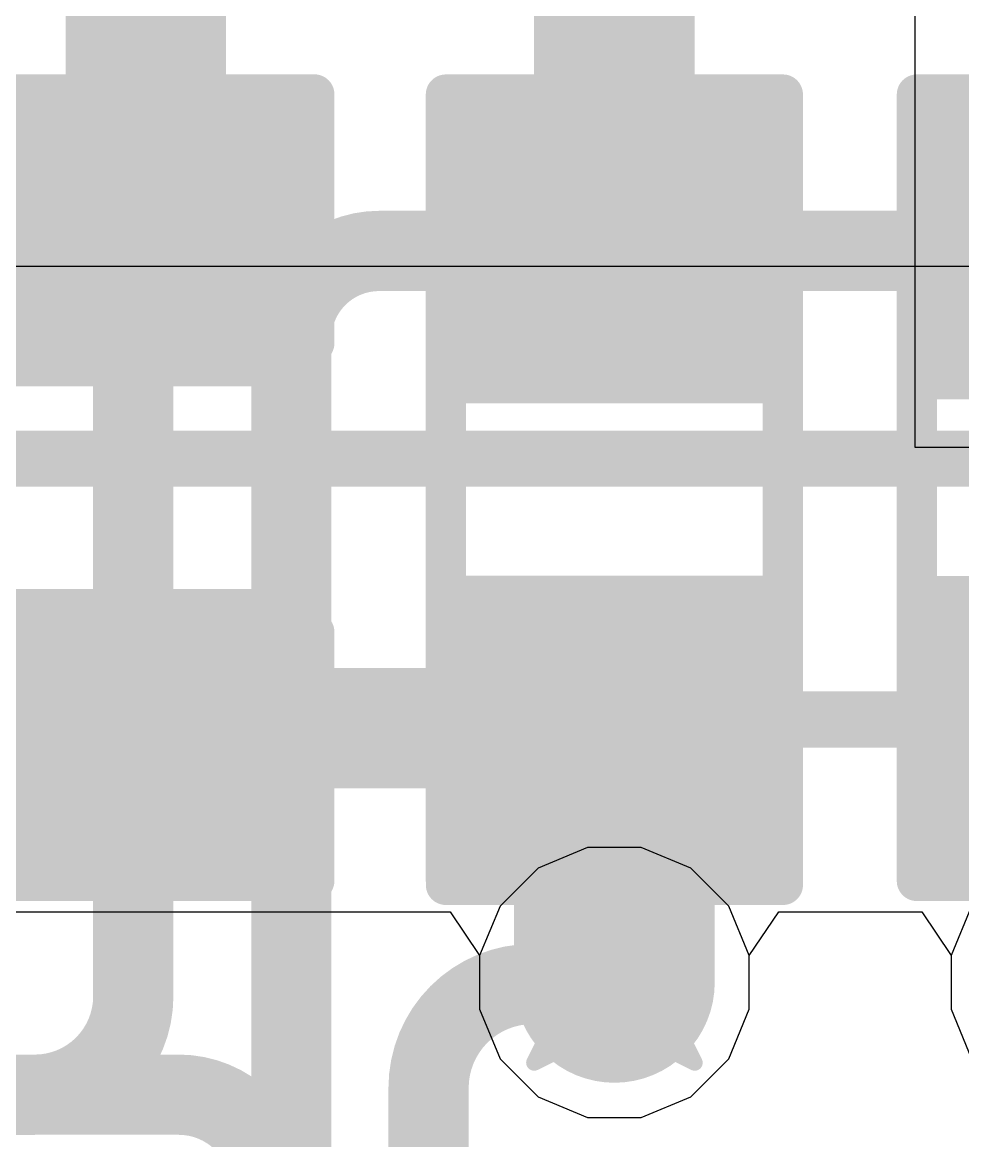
# Model space of a CAD drawing. Header units: inches. Extents: x -2 to 5376, y -4 to 5426.
# Drawn here: x 81.616 to 84.592, y 86.259 to 89.798 of the extents above; entities that cross this region are included whole.
import ezdxf

# ---------------------------------------------------------------- set-up
doc = ezdxf.new("R2010")
doc.units = ezdxf.units.IN
for name, color, linetype in [('Bottom Layer', 5, 'Continuous'), ('Bottom Overlay', 54, 'Continuous'), ('Bottom Paste', 16, 'Continuous'), ('Bottom Solder', 6, 'Continuous'), ('Drill Drawing', 1, 'Continuous'), ('Layer 1', 16, 'Continuous'), ('Layer 2', 76, 'Continuous'), ('Top Layer', 1, 'Continuous'), ('Top Overlay', 2, 'Continuous'), ('Top Paste', 8, 'Continuous'), ('Top Solder', 216, 'Continuous'), ('Via Holes', 16, 'Continuous')]:
    doc.layers.add(name, color=color, linetype=linetype)

# ---------------------------------------------------------------- blocks, each defined once
blk = doc.blocks.new('R___0603_B_14')
at = {"layer": 'Bottom Layer'}
for points in [[(-1.143, -0.4445), (-1.143, 0.4445), (-0.3810000000000001, 0.4445), (-0.3809999999999999, -0.4445)], [(0.3810000000000001, -0.4445), (0.3809999999999999, 0.4445), (1.143, 0.4445), (1.143, -0.4445)]]:
    blk.add_hatch(color=5, dxfattribs=at).paths.add_polyline_path(points)
at = {"layer": 'Bottom Paste'}
for points in [[(-1.143, -0.4445), (-1.143, 0.4445), (-0.3810000000000001, 0.4445), (-0.3809999999999999, -0.4445)], [(0.3810000000000001, -0.4445), (0.3809999999999999, 0.4445), (1.143, 0.4445), (1.143, -0.4445)]]:
    blk.add_hatch(color=16, dxfattribs=at).paths.add_polyline_path(points)
at = {"layer": 'Bottom Solder'}
for points in [[(-1.2446, -0.5461), (-1.2446, 0.5460999999999999), (-0.2794, 0.5461), (-0.2793999999999999, -0.5460999999999999)], [(0.2794, -0.5461), (0.2793999999999999, 0.5460999999999999), (1.2446, 0.5461), (1.2446, -0.5460999999999999)]]:
    blk.add_hatch(color=6, dxfattribs=at).paths.add_polyline_path(points)
at = {"layer": 'Bottom Overlay', "const_width": 0.127}
for points in [[(-1.24447808, -0.5334), (-1.24447808, 0.5334)], [(1.24472192, 0.5334), (-1.24447808, 0.5334)], [(1.24472192, -0.5334), (1.24472192, 0.5334)], [(1.24472192, -0.5334), (-1.24447808, -0.5334)]]:
    blk.add_lwpolyline(points, dxfattribs=at)
at = {"layer": 'Bottom Overlay', "const_width": 0.0635}
for points in [[(-1.27622808, 0.5334, 1), (-1.21272808, 0.5334, 1)], [(-1.27622808, 0.5334, 1), (-1.21272808, 0.5334, 1)], [(1.21297192, 0.5334, 1), (1.27647192, 0.5334, 1)], [(1.21297192, 0.5334, 1), (1.27647192, 0.5334, 1)], [(-1.27622808, -0.5334, 1), (-1.21272808, -0.5334, 1)], [(-1.27622808, -0.5334, 1), (-1.21272808, -0.5334, 1)], [(1.21297192, -0.5334, 1), (1.27647192, -0.5334, 1)], [(1.21297192, -0.5334, 1), (1.27647192, -0.5334, 1)]]:
    blk.add_lwpolyline(points, format="xyb", close=True, dxfattribs=at)
blk = doc.blocks.new('C___0603_23')
at = {"layer": 'Top Layer'}
for points in [[(-0.3809999999999999, 0.4445), (-0.3809999999999999, -0.4445), (-1.143, -0.4445), (-1.143, 0.4445)], [(1.143, 0.4445), (1.143, -0.4445), (0.3809999999999999, -0.4445), (0.3809999999999999, 0.4445)]]:
    blk.add_hatch(color=1, dxfattribs=at).paths.add_polyline_path(points)
at = {"layer": 'Top Paste'}
for points in [[(-0.3809999999999999, 0.4445), (-0.3809999999999999, -0.4445), (-1.143, -0.4445), (-1.143, 0.4445)], [(1.143, 0.4445), (1.143, -0.4445), (0.3809999999999999, -0.4445), (0.3809999999999999, 0.4445)]]:
    blk.add_hatch(color=8, dxfattribs=at).paths.add_polyline_path(points)
at = {"layer": 'Top Solder'}
for points in [[(-0.3210001199999999, 0.50449988), (-0.3210001199999999, -0.50449988), (-1.20299988, -0.50449988), (-1.20299988, 0.50449988)], [(1.20299988, 0.50449988), (1.20299988, -0.50449988), (0.3210001199999999, -0.50449988), (0.3210001199999999, 0.50449988)]]:
    blk.add_hatch(color=216, dxfattribs=at).paths.add_polyline_path(points)
at = {"layer": 'Top Overlay', "const_width": 0.127}
for points in [[(-1.2446, 0.5334), (-1.2446, -0.5334)], [(-1.2446, 0.5334), (-0.4571999999999999, 0.5334)], [(0.4571999999999999, 0.5334), (1.2446, 0.5334)], [(1.2446, 0.5334), (1.2446, -0.5334)], [(-1.2446, -0.5334), (-0.4571999999999999, -0.5334)], [(0.4571999999999999, -0.5334), (1.2446, -0.5334)]]:
    blk.add_lwpolyline(points, dxfattribs=at)
at = {"layer": 'Top Overlay', "const_width": 0.0635}
for points in [[(-1.27635, 0.5334, 1), (-1.21285, 0.5334, 1)], [(-1.27635, 0.5334, 1), (-1.21285, 0.5334, 1)], [(-0.4889499999999999, 0.5334, 1), (-0.42545, 0.5334, 1)], [(0.42545, 0.5334, 1), (0.4889499999999999, 0.5334, 1)], [(1.21285, 0.5334, 1), (1.27635, 0.5334, 1)], [(1.21285, 0.5334, 1), (1.27635, 0.5334, 1)], [(-1.27635, -0.5334, 1), (-1.21285, -0.5334, 1)], [(-1.27635, -0.5334, 1), (-1.21285, -0.5334, 1)], [(-0.4889499999999999, -0.5334, 1), (-0.42545, -0.5334, 1)], [(0.42545, -0.5334, 1), (0.4889499999999999, -0.5334, 1)], [(1.21285, -0.5334, 1), (1.27635, -0.5334, 1)], [(1.21285, -0.5334, 1), (1.27635, -0.5334, 1)]]:
    blk.add_lwpolyline(points, format="xyb", close=True, dxfattribs=at)
blk = doc.blocks.new('R___0603_B_72')
at = {"layer": 'Bottom Layer'}
for points in [[(-1.143, -0.4445), (-1.143, 0.4445), (-0.3810000000000001, 0.4445), (-0.3809999999999999, -0.4445)], [(0.3810000000000001, -0.4445), (0.3809999999999999, 0.4445), (1.143, 0.4445), (1.143, -0.4445)]]:
    blk.add_hatch(color=5, dxfattribs=at).paths.add_polyline_path(points)
at = {"layer": 'Bottom Paste'}
for points in [[(-1.143, -0.4445), (-1.143, 0.4445), (-0.3810000000000001, 0.4445), (-0.3809999999999999, -0.4445)], [(0.3810000000000001, -0.4445), (0.3809999999999999, 0.4445), (1.143, 0.4445), (1.143, -0.4445)]]:
    blk.add_hatch(color=16, dxfattribs=at).paths.add_polyline_path(points)
at = {"layer": 'Bottom Solder'}
for points in [[(-1.2446, -0.5461), (-1.2446, 0.5460999999999999), (-0.2794, 0.5461), (-0.2793999999999999, -0.5460999999999999)], [(0.2794, -0.5461), (0.2793999999999999, 0.5460999999999999), (1.2446, 0.5461), (1.2446, -0.5460999999999999)]]:
    blk.add_hatch(color=6, dxfattribs=at).paths.add_polyline_path(points)
at = {"layer": 'Bottom Overlay', "const_width": 0.127}
for points in [[(-1.24447808, -0.5334), (-1.24447808, 0.5334)], [(1.24472192, 0.5334), (-1.24447808, 0.5334)], [(1.24472192, -0.5334), (1.24472192, 0.5334)], [(1.24472192, -0.5334), (-1.24447808, -0.5334)]]:
    blk.add_lwpolyline(points, dxfattribs=at)
at = {"layer": 'Bottom Overlay', "const_width": 0.0635}
for points in [[(-1.27622808, 0.5334, 1), (-1.21272808, 0.5334, 1)], [(-1.27622808, 0.5334, 1), (-1.21272808, 0.5334, 1)], [(1.21297192, 0.5334, 1), (1.27647192, 0.5334, 1)], [(1.21297192, 0.5334, 1), (1.27647192, 0.5334, 1)], [(-1.27622808, -0.5334, 1), (-1.21272808, -0.5334, 1)], [(-1.27622808, -0.5334, 1), (-1.21272808, -0.5334, 1)], [(1.21297192, -0.5334, 1), (1.27647192, -0.5334, 1)], [(1.21297192, -0.5334, 1), (1.27647192, -0.5334, 1)]]:
    blk.add_lwpolyline(points, format="xyb", close=True, dxfattribs=at)
blk = doc.blocks.new('R___0603_77')
at = {"layer": 'Top Layer'}
for points in [[(-0.3809999999999999, 0.4445), (-0.3809999999999999, -0.4445), (-1.143, -0.4445), (-1.143, 0.4445)], [(1.143, 0.4445), (1.143, -0.4445), (0.3809999999999999, -0.4445), (0.3809999999999999, 0.4445)]]:
    blk.add_hatch(color=1, dxfattribs=at).paths.add_polyline_path(points)
at = {"layer": 'Top Paste'}
for points in [[(-0.3809999999999999, 0.4445), (-0.3809999999999999, -0.4445), (-1.143, -0.4445), (-1.143, 0.4445)], [(1.143, 0.4445), (1.143, -0.4445), (0.3809999999999999, -0.4445), (0.3809999999999999, 0.4445)]]:
    blk.add_hatch(color=8, dxfattribs=at).paths.add_polyline_path(points)
at = {"layer": 'Top Solder'}
for points in [[(-0.2794, 0.5460999999999999), (-0.2794, -0.5460999999999999), (-1.2446, -0.5460999999999999), (-1.2446, 0.5460999999999999)], [(1.2446, 0.5460999999999999), (1.2446, -0.5460999999999999), (0.2794, -0.5460999999999999), (0.2794, 0.5460999999999999)]]:
    blk.add_hatch(color=216, dxfattribs=at).paths.add_polyline_path(points)
at = {"layer": 'Top Overlay', "const_width": 0.127}
for points in [[(-1.24520706, 0.5334), (-1.24520706, -0.5334)], [(-1.24520706, 0.5334), (1.24399294, 0.5334)], [(1.24399294, 0.5334), (1.24399294, -0.5334)], [(-1.24520706, -0.5334), (1.24399294, -0.5334)]]:
    blk.add_lwpolyline(points, dxfattribs=at)
at = {"layer": 'Top Overlay', "const_width": 0.0635}
for points in [[(-1.27695706, 0.5334, 1), (-1.21345706, 0.5334, 1)], [(-1.27695706, 0.5334, 1), (-1.21345706, 0.5334, 1)], [(1.21224294, 0.5334, 1), (1.27574294, 0.5334, 1)], [(1.21224294, 0.5334, 1), (1.27574294, 0.5334, 1)], [(-1.27695706, -0.5334, 1), (-1.21345706, -0.5334, 1)], [(-1.27695706, -0.5334, 1), (-1.21345706, -0.5334, 1)], [(1.21224294, -0.5334, 1), (1.27574294, -0.5334, 1)], [(1.21224294, -0.5334, 1), (1.27574294, -0.5334, 1)]]:
    blk.add_lwpolyline(points, format="xyb", close=True, dxfattribs=at)
blk = doc.blocks.new('C___0603_118')
at = {"layer": 'Top Layer'}
for points in [[(-0.3809999999999999, 0.4445), (-0.3809999999999999, -0.4445), (-1.143, -0.4445), (-1.143, 0.4445)], [(1.143, 0.4445), (1.143, -0.4445), (0.3809999999999999, -0.4445), (0.3809999999999999, 0.4445)]]:
    blk.add_hatch(color=1, dxfattribs=at).paths.add_polyline_path(points)
at = {"layer": 'Top Paste'}
for points in [[(-0.3809999999999999, 0.4445), (-0.3809999999999999, -0.4445), (-1.143, -0.4445), (-1.143, 0.4445)], [(1.143, 0.4445), (1.143, -0.4445), (0.3809999999999999, -0.4445), (0.3809999999999999, 0.4445)]]:
    blk.add_hatch(color=8, dxfattribs=at).paths.add_polyline_path(points)
at = {"layer": 'Top Solder'}
for points in [[(-0.3210001199999999, 0.50449988), (-0.3210001199999999, -0.50449988), (-1.20299988, -0.50449988), (-1.20299988, 0.50449988)], [(1.20299988, 0.50449988), (1.20299988, -0.50449988), (0.3210001199999999, -0.50449988), (0.3210001199999999, 0.50449988)]]:
    blk.add_hatch(color=216, dxfattribs=at).paths.add_polyline_path(points)
at = {"layer": 'Top Overlay', "const_width": 0.127}
for points in [[(-1.2446, -0.5334), (-1.2446, 0.5334)], [(-0.4571999999999999, 0.5334), (-1.2446, 0.5334)], [(1.2446, 0.5334), (0.4571999999999999, 0.5334)], [(1.2446, -0.5334), (1.2446, 0.5334)], [(-0.4571999999999999, -0.5334), (-1.2446, -0.5334)], [(1.2446, -0.5334), (0.4571999999999999, -0.5334)]]:
    blk.add_lwpolyline(points, dxfattribs=at)
at = {"layer": 'Top Overlay', "const_width": 0.0635}
for points in [[(-1.27635, 0.5334, 1), (-1.21285, 0.5334, 1)], [(-1.27635, 0.5334, 1), (-1.21285, 0.5334, 1)], [(-0.4889499999999999, 0.5334, 1), (-0.42545, 0.5334, 1)], [(0.42545, 0.5334, 1), (0.4889499999999999, 0.5334, 1)], [(1.21285, 0.5334, 1), (1.27635, 0.5334, 1)], [(1.21285, 0.5334, 1), (1.27635, 0.5334, 1)], [(-1.27635, -0.5334, 1), (-1.21285, -0.5334, 1)], [(-1.27635, -0.5334, 1), (-1.21285, -0.5334, 1)], [(-0.4889499999999999, -0.5334, 1), (-0.42545, -0.5334, 1)], [(0.42545, -0.5334, 1), (0.4889499999999999, -0.5334, 1)], [(1.21285, -0.5334, 1), (1.27635, -0.5334, 1)], [(1.21285, -0.5334, 1), (1.27635, -0.5334, 1)]]:
    blk.add_lwpolyline(points, format="xyb", close=True, dxfattribs=at)

msp = doc.modelspace()

# ---------------------------------------------------------------- hatches: boundary and pattern name
at = {"layer": 'Bottom Layer'}
h = msp.add_hatch(color=5, dxfattribs=at)
edge = h.paths.add_edge_path()
edge.add_arc((83.49027244, 86.75951152), 0.2999994, 0, 360)
at = {"layer": 'Layer 1'}
h = msp.add_hatch(color=16, dxfattribs=at)
edge = h.paths.add_edge_path()
edge.add_arc((83.49027244, 86.75951152), 0.2999994, 0, 360)
at = {"layer": 'Layer 2'}
h = msp.add_hatch(color=76, dxfattribs=at)
edge = h.paths.add_edge_path()
edge.add_arc((83.49027244, 86.75951152), 0.2999994, 0, 360)
at = {"layer": 'Top Layer'}
h = msp.add_hatch(color=1, dxfattribs=at)
edge = h.paths.add_edge_path()
edge.add_arc((83.49027244, 86.75951152), 0.2999994, 0, 360)
at = {"layer": 'Via Holes'}
h = msp.add_hatch(color=7, dxfattribs=at)
edge = h.paths.add_edge_path()
edge.add_arc((83.49027244, 86.75951152), 0.1499997, 0, 360)

# ---------------------------------------------------------------- linework, layer by layer
at = {"layer": 'Bottom Layer'}
for points, const_width in [([(81.96735956, 86.71587178), (81.96735956, 90.67797967999999)], 0.254), ([(82.74523964, 89.07487391999999), (83.49027244, 89.07487391999999)], 0.254), ([(83.49027244, 89.07487391999999), (86.47270234, 89.07487391999999)], 0.254), ([(82.46756684, 85.82184765999999), (82.46756684, 88.79720112)], 0.254), ([(83.49027244, 86.75951152), (83.49027244, 87.55087391999999)], 0.635), ([(81.14987833999999, 86.40415536), (81.65564314, 86.40415536)], 0.254)]:
    msp.add_lwpolyline(points, dxfattribs=dict(at, const_width=const_width))
at = {"layer": 'Bottom Layer', "const_width": 0.254}
for points in [[(82.46756684, 88.79720112, -0.4142135623730951), (82.74523964, 89.07487391999999)], [(81.96735956, 86.71587178, -0.4142135623730951), (81.65564314, 86.40415536)]]:
    msp.add_lwpolyline(points, format="xyb", dxfattribs=at)
at = {"layer": 'Bottom Layer'}
for points, const_width in [([(82.68173963999999, 89.07487391999999, 1), (82.80873964, 89.07487391999999, 1)], 0.127), ([(82.68173963999999, 89.07487391999999, 1), (82.80873964, 89.07487391999999, 1)], 0.127), ([(83.42677244, 89.07487391999999, 1), (83.55377244, 89.07487391999999, 1)], 0.127), ([(83.42677244, 89.07487391999999, 1), (83.55377244, 89.07487391999999, 1)], 0.127), ([(82.40406684, 88.79720112, 1), (82.53106684, 88.79720112, 1)], 0.127), ([(82.40406684, 88.79720112, 1), (82.53106684, 88.79720112, 1)], 0.127), ([(83.33152244, 87.55087391999999, 1), (83.64902244, 87.55087391999999, 1)], 0.3175), ([(83.33152244, 86.75951152, 1), (83.64902244, 86.75951152, 1)], 0.3175), ([(81.90385955999999, 86.71587178, 1), (82.03085956, 86.71587178, 1)], 0.127), ([(81.90385955999999, 86.71587178, 1), (82.03085956, 86.71587178, 1)], 0.127), ([(81.59214313999999, 86.40415536, 1), (81.71914314, 86.40415536, 1)], 0.127), ([(81.59214313999999, 86.40415536, 1), (81.71914314, 86.40415536, 1)], 0.127)]:
    msp.add_lwpolyline(points, format="xyb", close=True, dxfattribs=dict(at, const_width=const_width))
at = {"layer": 'Drill Drawing', "const_width": 0.0508}
for points in [[(83.23627244, 87.01351152), (83.49027244, 86.88651152)], [(83.23627244, 87.01351152), (83.36327243999999, 86.75951152)], [(83.49027244, 86.88651152), (83.74427243999999, 87.01351152)], [(83.61727244, 86.75951152), (83.74427243999999, 87.01351152)], [(83.33787244, 86.91191151999999), (83.49027244, 86.83571151999999)], [(83.33787244, 86.91191151999999), (83.41407244, 86.75951152)], [(83.49027244, 86.83571151999999), (83.64267244, 86.91191151999999)], [(83.56647243999998, 86.75951152), (83.64267244, 86.91191151999999)], [(83.23627244, 86.50551152), (83.36327243999999, 86.75951152)], [(83.33787244, 86.60711151999999), (83.41407244, 86.75951152)], [(83.56647243999998, 86.75951152), (83.64267244, 86.60711151999999)], [(83.61727244, 86.75951152), (83.74427243999999, 86.50551152)], [(83.33787244, 86.60711151999999), (83.49027244, 86.68331151999999)], [(83.49027244, 86.68331151999999), (83.64267244, 86.60711151999999)], [(83.23627244, 86.50551152), (83.49027244, 86.63251152)], [(83.49027244, 86.63251152), (83.74427243999999, 86.50551152)]]:
    msp.add_lwpolyline(points, dxfattribs=at)
at = {"layer": 'Drill Drawing', "const_width": 0.0254}
for points in [[(83.22357244, 87.01351152, 1), (83.24897244, 87.01351152, 1)], [(83.22357244, 87.01351152, 1), (83.24897244, 87.01351152, 1)], [(83.73157244, 87.01351152, 1), (83.75697244, 87.01351152, 1)], [(83.73157244, 87.01351152, 1), (83.75697244, 87.01351152, 1)], [(83.32517244, 86.91191151999999, 1), (83.35057244, 86.91191151999999, 1)], [(83.32517244, 86.91191151999999, 1), (83.35057244, 86.91191151999999, 1)], [(83.62997244, 86.91191151999999, 1), (83.65537244, 86.91191151999999, 1)], [(83.62997244, 86.91191151999999, 1), (83.65537244, 86.91191151999999, 1)], [(83.47757243999999, 86.88651152, 1), (83.50297244, 86.88651152, 1)], [(83.47757243999999, 86.88651152, 1), (83.50297244, 86.88651152, 1)], [(83.47757243999999, 86.83571151999999, 1), (83.50297244, 86.83571151999999, 1)], [(83.47757243999999, 86.83571151999999, 1), (83.50297244, 86.83571151999999, 1)], [(83.35057244, 86.75951152, 1), (83.37597244, 86.75951152, 1)], [(83.35057244, 86.75951152, 1), (83.37597244, 86.75951152, 1)], [(83.40137243999999, 86.75951152, 1), (83.42677244, 86.75951152, 1)], [(83.40137243999999, 86.75951152, 1), (83.42677244, 86.75951152, 1)], [(83.55377244, 86.75951152, 1), (83.57917244, 86.75951152, 1)], [(83.55377244, 86.75951152, 1), (83.57917244, 86.75951152, 1)], [(83.60457244, 86.75951152, 1), (83.62997244, 86.75951152, 1)], [(83.60457244, 86.75951152, 1), (83.62997244, 86.75951152, 1)], [(83.47757243999999, 86.68331151999999, 1), (83.50297244, 86.68331151999999, 1)], [(83.47757243999999, 86.68331151999999, 1), (83.50297244, 86.68331151999999, 1)], [(83.47757243999999, 86.63251152, 1), (83.50297244, 86.63251152, 1)], [(83.47757243999999, 86.63251152, 1), (83.50297244, 86.63251152, 1)], [(83.32517244, 86.60711151999999, 1), (83.35057244, 86.60711151999999, 1)], [(83.32517244, 86.60711151999999, 1), (83.35057244, 86.60711151999999, 1)], [(83.62997244, 86.60711151999999, 1), (83.65537244, 86.60711151999999, 1)], [(83.62997244, 86.60711151999999, 1), (83.65537244, 86.60711151999999, 1)], [(83.22357244, 86.50551152, 1), (83.24897244, 86.50551152, 1)], [(83.22357244, 86.50551152, 1), (83.24897244, 86.50551152, 1)], [(83.73157244, 86.50551152, 1), (83.75697244, 86.50551152, 1)], [(83.73157244, 86.50551152, 1), (83.75697244, 86.50551152, 1)]]:
    msp.add_lwpolyline(points, format="xyb", close=True, dxfattribs=at)
at = {"layer": 'Layer 1'}
for p, q in [((104.902, 89.02599416), (49.1795816, 89.02599416)), ((81.33173472, 86.98345823999999), (82.97038778, 86.98345823999999)), ((82.97038778, 86.98345823999999), (83.06327304, 86.84444403999998)), ((83.91727183999998, 86.84444403999998), (84.0101571, 86.98345823999999)), ((84.0101571, 86.98345823999999), (84.46278002, 86.98345823999999)), ((84.46278002, 86.98345823999999), (84.55566528, 86.84444403999998)), ((83.06327304, 86.84444403999998), (83.06327304, 86.67457646)), ((83.91727183999998, 86.67457646), (83.91727183999998, 86.84444403999998)), ((84.55566528, 86.84444403999998), (84.55566528, 86.67457646)), ((83.06327304, 86.67457646), (83.1282818, 86.51763748)), ((83.85226307999999, 86.51763748), (83.91727183999998, 86.67457646)), ((84.55566528, 86.67457646), (84.62067404, 86.51763748)), ((83.1282818, 86.51763748), (83.2483984, 86.39752087999999)), ((83.73214648, 86.39752087999999), (83.85226307999999, 86.51763748)), ((83.2483984, 86.39752087999999), (83.40533738, 86.33251211999999)), ((83.57520749999999, 86.33251211999999), (83.73214648, 86.39752087999999)), ((83.40533738, 86.33251211999999), (83.57520749999999, 86.33251211999999))]:
    msp.add_line(p, q, dxfattribs=at)
at = {"layer": 'Layer 1', "const_width": 0.1778}
for points in [[(49.1795816, 88.41739999999999), (104.902, 88.41739999999999)], [(69.39167732, 87.5920524), (104.4065476, 87.5920524)]]:
    msp.add_lwpolyline(points, dxfattribs=at)
at = {"layer": 'Layer 2'}
for p, q in [((83.40533738, 87.18651091999999), (83.2483984, 87.12150215999999)), ((83.57520749999999, 87.18651091999999), (83.40533738, 87.18651091999999)), ((83.73214648, 87.12150215999999), (83.57520749999999, 87.18651091999999)), ((83.2483984, 87.12150215999999), (83.1282818, 87.00138556)), ((83.85226307999999, 87.00138556), (83.73214648, 87.12150215999999)), ((83.1282818, 87.00138556), (83.06327304, 86.84444658)), ((83.91727183999998, 86.84444658), (83.85226307999999, 87.00138556)), ((84.62067404, 87.00138556), (84.55566528, 86.84444658)), ((83.06327304, 86.84444658), (83.06327304, 86.67457646)), ((83.91727183999998, 86.67457646), (83.91727183999998, 86.84444658)), ((84.55566528, 86.84444658), (84.55566528, 86.67457646)), ((83.06327304, 86.67457646), (83.1282818, 86.51763748)), ((83.85226307999999, 86.51763748), (83.91727183999998, 86.67457646)), ((84.55566528, 86.67457646), (84.62067404, 86.51763748)), ((83.1282818, 86.51763748), (83.2483984, 86.39752087999999)), ((83.73214648, 86.39752087999999), (83.85226307999999, 86.51763748)), ((83.2483984, 86.39752087999999), (83.40533738, 86.33251211999999)), ((83.57520749999999, 86.33251211999999), (83.73214648, 86.39752087999999)), ((83.40533738, 86.33251211999999), (83.57520749999999, 86.33251211999999))]:
    msp.add_line(p, q, dxfattribs=at)
at = {"layer": 'Top Layer'}
for p, q in [((84.44260987999999, 88.45239357999999), (84.44260987999999, 89.97700063999999)), ((85.52020234, 88.45239357999999), (84.44260987999999, 88.45239357999999))]:
    msp.add_line(p, q, dxfattribs=at)
for points, const_width in [([(82.00710547999999, 89.08779743999999), (82.00710547999999, 91.84906192)], 0.508), ([(83.49010987999999, 89.08800064), (83.49010987999999, 91.73581856)], 0.508), ([(80.50987708, 89.08779743999999), (82.00710547999999, 89.08779743999999)], 0.508), ([(82.01771251999999, 87.56389904), (83.50071691999999, 87.56389904)], 0.3809999999999999), ([(83.50071691999999, 86.75961311999998), (83.50071691999999, 87.56389904)], 0.3809999999999999), ([(83.50071691999999, 87.56389904), (83.50071691999999, 87.56410224)], 0.254), ([(83.50071691999999, 87.56410224), (83.50087948, 87.56410224)], 0.254), ([(83.50087948, 87.45663992), (83.50087948, 87.56410224)], 0.254), ([(83.23056505999999, 86.75465757999999), (83.49576391999999, 86.75466266)], 0.254), ([(83.49576391999999, 86.75466266), (83.50087948, 86.75961311999998)], 0.254), ([(83.50071691999999, 86.75961311999998), (83.50087948, 86.75961311999998)], 0.254), ([(82.9019678, 85.74539365999999), (82.9019678, 86.42605778)], 0.254), ([(81.16048538, 86.40425696), (82.111088, 86.40425696)], 0.254)]:
    msp.add_lwpolyline(points, dxfattribs=dict(at, const_width=const_width))
for points, const_width in [([(81.88010548, 89.08779743999999, 1), (82.13410547999999, 89.08779743999999, 1)], 0.254), ([(81.88010548, 89.08779743999999, 1), (82.13410547999999, 89.08779743999999, 1)], 0.254), ([(83.36310988, 89.08800064, 1), (83.61710987999999, 89.08800064, 1)], 0.254), ([(81.92246252, 87.56389904, 1), (82.11296252, 87.56389904, 1)], 0.1905), ([(83.40546692, 87.56389904, 1), (83.59596692, 87.56389904, 1)], 0.1905), ([(83.40546692, 87.56389904, 1), (83.59596692, 87.56389904, 1)], 0.1905), ([(83.43721692, 87.56410224, 1), (83.56421691999999, 87.56410224, 1)], 0.127), ([(83.43721692, 87.56410224, 1), (83.56421691999999, 87.56410224, 1)], 0.127), ([(83.43721692, 87.56389904, 1), (83.56421691999999, 87.56389904, 1)], 0.127), ([(83.43737948, 87.56410224, 1), (83.56437948, 87.56410224, 1)], 0.127), ([(83.43737948, 87.56410224, 1), (83.56437948, 87.56410224, 1)], 0.127), ([(83.43737948, 87.45663992, 1), (83.56437948, 87.45663992, 1)], 0.127), ([(83.40546692, 86.75961311999998, 1), (83.59596692, 86.75961311999998, 1)], 0.1905), ([(83.16706506, 86.75466012, 1), (83.29406506, 86.75466012, 1)], 0.127), ([(83.16706506, 86.75465757999999, 1), (83.29406506, 86.75465757999999, 1)], 0.127), ([(83.43226392, 86.75466266, 1), (83.55926392, 86.75466266, 1)], 0.127), ([(83.43226392, 86.75466266, 1), (83.55926392, 86.75466266, 1)], 0.127), ([(83.43721692, 86.75961311999998, 1), (83.56421691999999, 86.75961311999998, 1)], 0.127), ([(83.43737948, 86.75961311999998, 1), (83.56437948, 86.75961311999998, 1)], 0.127), ([(83.43737948, 86.75961311999998, 1), (83.56437948, 86.75961311999998, 1)], 0.127), ([(82.83846779999999, 86.42605778, 1), (82.9654678, 86.42605778, 1)], 0.127), ([(82.83846779999999, 86.42605778, 1), (82.9654678, 86.42605778, 1)], 0.127), ([(82.047588, 86.40425696, 1), (82.174588, 86.40425696, 1)], 0.127), ([(82.047588, 86.40425696, 1), (82.174588, 86.40425696, 1)], 0.127)]:
    msp.add_lwpolyline(points, format="xyb", close=True, dxfattribs=dict(at, const_width=const_width))
at = {"layer": 'Top Layer', "const_width": 0.254}
for points in [[(82.9019678, 86.42605778, -0.4142090343874738), (83.23056505999999, 86.75466012)], [(82.111088, 86.40425696, -0.4142135623730951), (82.40184434, 86.11350062)]]:
    msp.add_lwpolyline(points, format="xyb", dxfattribs=at)

# ---------------------------------------------------------------- block references
for name, p, rotation in [('C___0603_118', (82.00710547999999, 88.32579744), 270), ('R___0603_77', (83.49010987999999, 88.32600063999999), 90), ('R___0603_B_72', (83.49027244, 88.31287392), 270), ('C___0603_23', (84.98091208, 88.32539358), 90), ('R___0603_B_14', (84.98091208, 88.32539358), 270)]:
    msp.add_blockref(name, p, dxfattribs=dict(rotation=rotation))

doc.saveas('drawing.dxf')
